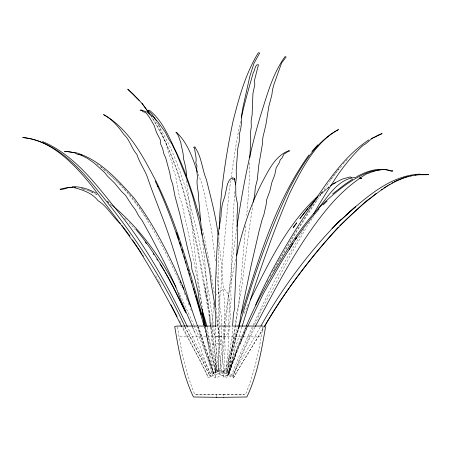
<?xml version="1.0" encoding="UTF-8"?>
<svg xmlns="http://www.w3.org/2000/svg" width="450" height="450" viewBox="0 0 450 450"><rect width="100%" height="100%" fill="white"/><g stroke="black" fill="none" stroke-linecap="round" stroke-linejoin="round"><path stroke-width="0.34" stroke-dasharray="2.25 1.69" d="M216.653 396.782L216.658 394.695L223.639 394.695L223.639 396.782M156.083 121.68C176.777 153.45 186.896 190.446 195.913 226.862C206.865 274.179 213.958 322.397 218.537 370.738L216.996 371.019L216.298 362.728L211.635 327.082M212.479 325.502L213.126 332.398L215.572 336.476L221.934 336.566L226.226 336.156L228.032 331.948L228.645 327.077M212.484 324.816L213.57 302.316M219.032 232.914C217.609 278.887 219.398 324.782 218.762 370.744L226.603 370.744L226.682 361.879L227.914 353.137L228.532 335.526L230.344 317.931L229.939 309.133L231.171 300.33L230.766 291.623L231.829 274.179L231.542 265.596L232.521 232.279L234.135 200.334L235.08 189.934M228.713 325.001L229.41 301.697L228.656 294.637L224.004 288.585L215.826 295.189M249.446 162.81C249.716 180.349 248.316 197.747 246.662 215.286M230.985 180.506L229.359 189.607L227.779 205.02L222.632 261.101L221.265 278.151L221.124 286.729L219.966 295.65L219.476 338.603L217.862 373.573C221.664 372.251 225.146 372.864 229.005 373.798L232.537 358.644L236.087 335.683L238.708 328.584L239.046 326.548M231.165 177.773C234.011 158.912 236.216 139.826 240.806 121.269M245.931 326.947L238.297 344.869L226.755 375.992L227.717 375.924L228.139 375.368L237.156 350.449L246.757 327.426M245.678 225.922L241.132 278.151L239.732 286.554L239.659 295.194L238.697 303.621L236.812 312.238L235.373 324.934M205.239 326.334L209.34 341.859L216.399 372.909L215.651 372.594L212.012 356.062L204.508 326.52M225.489 325.817L221.282 371.616L224.01 371.076L228.763 371.616C233.072 342.641 237.167 313.667 242.027 284.76C245.244 258.069 248.816 231.396 252.861 204.801M225.557 325.159L232.403 259.419L236.993 226.26M215.73 327.943C214.217 337.033 216.658 346.146 216.124 355.309C215.201 362.621 216.315 369.951 215.584 377.274L217.474 377.201L220.759 375.593L222.469 375.598L226.024 377.201L227.554 377.274L229.016 355.275L232.442 334.671L232.369 327.746M235.299 325.603L233.145 338.282L229.089 373.573L225.45 373.134M262.901 326.734C259.239 349.92 254.514 373.123 245.357 394.836L194.934 394.836C185.777 373.123 181.058 349.92 177.39 326.734M235.755 259.206L230.001 286.369L227.751 300.111L223.678 328.584L223.667 335.801L220.652 358.678L219.589 373.798L224.454 372.808M239.259 326.846L230.372 357.739L226.772 372.471L226.001 371.835L229.528 356.923L237.454 327.611M237.842 326.306L239.001 322.38M238.877 326.88L230.079 357.806L226.772 372.471M241.903 327.004L232.363 357.604L228.476 372.504L226.001 371.835M246.594 326.717L236.453 351.641L228.094 374.631L228.504 374.58L236.998 351.54L247.652 326.531M228.504 374.58L228.15 373.449L236.627 349.959L245.768 327.099M228.139 375.368L237.054 351.579M238.888 326.767C232.504 343.142 228.803 360.332 223.172 376.954L224.387 376.881L226.249 375.266L227.661 375.261L231.469 376.881L233.083 376.954C238.354 359.207 247.236 342.906 254.081 325.699M248.209 304.088L243.703 314.82M239.991 344.002L247.224 326.61M267.249 281.79L268.155 279.956M216.99 371.036L216.298 362.751M254.593 324.411L258.058 317.773L260.826 310.843L264.921 304.729L267.593 298.069L271.271 292.174L290.171 255.735L307.845 224.933L313.493 216.804M185.018 326.812L202.545 360.562L210.341 376.554L211.14 374.884L187.616 327.195M270.051 276.339L271.957 272.739M272.284 272.149L279.129 259.796M273.701 270.832L276.3 266.113M276.952 264.943L279.574 260.252M260.28 327.071L231.891 376.301L233.347 377.994C242.944 361.294 253.294 345.066 263.256 328.584M279.9 259.667L298.063 229.252L326.548 185.799M279.461 259.228L293.636 235.243L315.298 201.752M303.941 229.157C290.014 252.309 276.463 275.732 264.977 300.201C253.344 324.731 241.341 349.138 231.851 374.631L228.15 373.449M233.347 377.994C242.837 361.204 253.423 345.099 263.171 328.461M254.97 327.054C247.359 343.142 239.591 359.297 233.213 375.992L228.206 374.484M315.669 201.167L317.469 198.506M330.598 179.64L334.671 174.083M320.451 194.192L322.026 191.987M326.897 185.248L337.275 171.197M335.104 173.531L339.986 167.698M341.651 166.056L338.169 170.162M343.254 164.036L344.452 162.523M345.769 161.123L347.518 159.255M318.752 196.515L328.657 187.622M319.944 194.923L329.096 186.784M321.12 193.213L328.961 186.84M328.23 187.954L329.181 187.178M218.537 370.738L216.551 371.036L214.791 354.42L210.954 327.06M196.172 394.836L216.827 394.695M215.668 326.053L220.146 326.053M229.061 326.053L232.155 326.053M179.983 336.864L260.336 336.864M215.696 372.144L211.641 372.909C207.675 357.39 201.797 342.495 197.871 327.004M223.47 394.695L244.125 394.836M211.14 374.884L208.102 376.554L200.244 360.765L181.997 327.195M197.612 326.947L213.609 374.057L214.138 374.102L198.518 326.947M263.019 326.053L264.049 326.233M81.709 188.64L84.105 189.225M81.675 188.719L82.834 189.011M83.419 189.157L86.113 189.928M88.763 190.71L90.669 191.486M86.782 190.119L90.461 191.655M91.305 191.739L92.942 192.51M91.074 191.947L97.442 195.047M96.193 194.074L97.256 194.608M107.173 201.302L111.341 204.638M96.857 163.822L98.46 165.116M107.387 201.156L109.446 202.888M100.974 166.933L108.022 172.941M100.058 166.416L106.448 171.883M110.233 204.654L111.831 206.021M119.385 183.578L108.939 173.812M107.511 172.794C139.961 200.604 159.593 239.524 177.626 277.476M129.082 222.654L135.557 229.911M124.639 218.216L127.603 221.197M119.863 184.028L123.778 188.145M124.211 188.623L131.271 196.352L142.245 211.208M148.061 220.224L142.959 212.344M150.846 115.689C168.761 143.601 180.169 175.162 187.886 207.281C198.326 243.191 203.659 280.232 210.122 316.986M157.753 123.103L158.676 124.667M150.345 114.896C168.227 142.712 179.522 174.24 186.986 206.314C197.775 242.454 202.461 279.923 209.396 316.884M155.666 275.698L158.349 280.451M179.561 320.642L180.771 322.931M158.687 281.048L161.111 285.694M178.746 292.449L179.64 294.188M183.195 327.516C190.868 344.486 200.61 360.422 208.074 377.522L209.059 377.454L212.164 375.952L213.221 375.947L214.329 377.454L215.449 377.522L201.319 341.994L194.282 325.862M184.703 326.672L202.331 360.506L210.133 376.481M158.946 125.241L160.301 128.098L161.207 132.109L166.489 144.214L167.31 149.006L172.192 163.254L173.025 168.598L174.943 173.818L176.304 179.499L178.284 191.273L179.657 197.297L181.761 203.057L190.361 242.252L197.145 278.342L199.468 293.361L201.347 300.96L201.634 304.211M179.938 294.823L194.018 325.238M192.127 326.559L195.266 333.63M177.913 278.083L180.096 283.101M180.366 283.731L182.239 288.079M187.234 300.448L185.991 297.326M188.28 303.007L189.585 306.208M192.904 327.594C199.463 342.838 203.648 358.948 210.442 374.102L213.823 373.112L213.609 374.057M184.078 292.41L185.034 294.868M190.519 308.632L191.919 312.272M198.034 174.037L200.784 180.422L203.659 190.744L207.236 207.709L211.821 232.144L215.466 261.804M198.259 326.526L211.787 366.457M204.322 326.829L215.651 372.594M207.253 327.341L208.693 337.106L210.752 344.841L212.389 344.784L216 343.541L217.44 343.553L219.611 344.784L220.866 344.841L216.54 317.211M202.455 228.651L208.148 256.573L214.301 293.631M186.266 180.534C192.757 222.424 194.901 265.05 202.252 306.866M208.204 305.618L203.929 281.818M205.329 289.733L206.752 297.765M205.268 327.6L209.357 351.787L209.846 359.803L211.725 367.419L212.417 375.531C214.852 375.857 216.793 373.77 219.189 374.119L222.03 375.469L223.813 375.531C222.722 358.954 221.546 342.343 221.265 325.671M216.034 307.901C218.576 329.271 219.364 350.775 221.085 372.234L218.407 371.588L213.03 372.234C211.877 357.058 206.73 342.562 205.768 327.369M210.729 327.105L212.771 350.544L215.252 364.506L215.381 371.796L219.51 371.295L224.263 371.796L224.027 364.472L225.096 350.162L224.589 328.663L224.826 321.564L224.162 314.466L224.303 300.696L221.76 267.919L218.632 237.617M210.915 322.363L211.23 324.428M216.54 272.081L219.6 300.353L219.881 307.491L221.271 315.124L221.254 324.996M202.421 239.856C205.757 265.371 206.533 291.173 209.897 316.654"/><path stroke-width="0.67" d="M219.212 228.791C220.202 192.69 225.585 156.859 232.971 121.59C238.894 97.999 245.407 74.064 258.097 53.089L258.621 52.695L259.644 53.1L253.974 63.343L249.806 76.41L242.612 108.81L241.746 114.953L241.627 121.427L240.857 128.047L239.327 134.477L239.282 141.429L237.819 148.224L236.222 170.061L236.351 177.593L235.609 184.483M186.441 177.216C186.649 170.848 185.13 164.503 183.403 158.428C183.611 152.848 181.474 147.735 180.759 142.346C179.269 139.365 178.993 135.934 176.901 133.296C176.439 132.817 175.365 132.604 176.316 132.193C187.419 142.447 192.814 158.046 197.376 172.266M249.846 157.477L250.734 139.269L250.47 132.761L251.303 126.782L251.128 120.639L252.118 114.975L252.917 93.566L254.796 84.617L254.559 80.044L258.48 64.688C254.947 63.557 254.852 71.089 253.159 73.018C248.991 87.75 244.71 102.454 241.403 117.439M232.526 326.379L233.46 314.123L234.743 307.828L234.613 300.971L237.465 240.097L237.026 215.488L237.459 211.309L237.352 203.259L235.839 195.733L235.688 183.713L234.596 180.579L234.934 179.814L234.023 178.768L234.551 178.554L234.36 178.29L234.641 179.353L233.55 178.959L232.695 179.466L232.622 178.712L231.531 178.436L230.777 178.723L229.421 180.045L227.458 184.05L224.888 196.149L222.39 203.844L221.13 211.984L221.062 216.107L217.974 235.237L216.827 252.051L215.342 288.585L215.404 301.905L214.892 308.616L215.775 314.651L215.691 326.621M236.993 226.26C242.859 187.841 249.947 149.501 261.568 112.348C267.559 93.167 273.206 73.063 285.03 56.616L286.166 56.953L281.61 62.904L273.977 84.313L272.576 89.438L271.845 94.939L268.886 106.206L265.888 124.774L262.868 137.52L262.356 144.382L258.761 165.341L257.276 179.916L255.352 187.414L254.666 195.12L253.249 202.191M239.046 326.548L241.104 313.774L251.004 266.147L259.217 230.473L262.114 219.667L263.942 214.493L266.186 204.339L266.754 199.485L269.916 190.884L271.884 182.329L274.753 174.915L276.182 167.856L279.433 162.467L280.215 159.801L282.054 157.956L283.894 154.221L288.293 151.307L289.806 150.953L288.934 150.469L288.079 151.02C274.922 156.218 268.352 170.809 262.046 182.531C250.194 205.616 242.252 230.513 236.542 255.814M265.596 326.498C261.529 350.443 257.4 374.878 246.847 396.984L223.622 397.305M241.667 313.234C258.817 258.694 275.203 201.977 308.908 154.986M239.074 326.244C252.855 279.304 268.509 232.763 289.575 188.544C301.331 166.039 315.608 141.683 338.49 129.566C315.034 142.2 301.562 169.47 289.794 193.056C271.136 236.447 255.921 281.222 242.123 326.374M246.195 326.329C256.174 302.136 269.381 279.517 282.803 257.119C295.02 237.037 308.351 217.271 325.761 201.268C339.171 189.096 353.779 177.339 371.076 171.354C376.897 170.443 382.854 168.598 388.727 170.353C389.902 170.325 391.669 172.041 392.468 170.713C395.308 172.176 383.586 168.418 383.046 169.566C377.027 169.751 371.694 172.097 366.159 174.066C352.946 182.334 341.117 192.735 330.846 204.441C299.571 240.829 277.729 284.327 255.33 326.458M255.583 305.01C270.872 269.398 290.931 236.042 312.57 203.963C328.281 180.253 344.824 155.931 368.837 139.843M247.652 326.531L263.396 293.614L281.756 261.371L292.905 243.416L289.249 249.339M250.408 299.874C268.746 262.71 287.173 224.28 318.184 195.795M318.066 208.766C328.309 196.301 338.203 178.335 356.023 177.429M260.972 325.884C281.807 288.889 307.17 254.357 336.679 223.813L355.444 206.803L336.679 223.813L341.494 219.195M263.869 327.319C278.904 301.331 296.398 276.868 315.343 253.597C331.673 233.888 349.273 215.089 369.326 199.187C383.979 187.408 400.511 175.703 419.974 174.763C437.034 174.774 425.008 174.308 418.888 174.651M264.701 326.25C285.412 290.509 310.686 257.614 338.355 227.014M291.96 244.941L296.618 237.583L295.667 239.091L303.289 228.285L311.102 218.199L319.151 208.901M313.684 213.913C321.024 200.694 329.22 188.196 337.365 175.534C344.953 164.655 353.233 154.35 363.066 145.35C367.942 143.061 370.901 137.835 376.279 136.603C377.522 135.135 381.696 134.454 382.14 133.509C380.953 133.701 376.942 135.776 375.142 136.738M307.924 208.474L299.874 218.599L308.053 208.086L317.666 197.145M309.218 206.977L314.207 201.279M311.878 151.414L317.858 144.844M360.461 177.896L359.494 178.532M336.808 223.678L332.021 228.555M323.106 204.846L327.116 201.026M346.146 214.858L350.668 210.915C370.429 193.849 392.715 175.224 420.075 174.105M339.744 225.686L365.934 201.201L370.547 197.989M371.076 197.55L376.369 193.292M332.64 193.928L344.756 184.449L352.671 179.089M371.059 138.769L374.529 136.997M148.382 110.638L149.158 110.171L149.839 110.621C163.254 121.539 169.549 138.459 176.934 153.557C186.958 175.095 194.271 197.814 200.542 220.714M381.195 189.889L382.275 189.169M383.889 188.1L387.591 185.659M330.649 185.642L333.945 183.628M333.157 183.791L342.09 179.156L350.426 176.867M388.8 184.95L390.009 184.247M391.826 183.189L393.007 182.52M394.183 181.856L395.364 181.192M334.536 183.308L335.723 182.672M356.597 176.726C363.555 172.98 371.081 169.881 379.046 169.341M395.955 180.855L404.28 177.536M405.439 177.193L408.336 176.327M410.366 175.928L411.716 175.663M415.018 175.072L416.329 174.847M232.431 177.761L233.173 177.688M72.495 187.318C68.462 186.536 64.097 190.176 60.458 189.045C59.22 190.215 61.993 188.595 62.404 188.82C66.172 187.566 70.262 186.874 74.205 187.644C82.946 189.956 92.396 193.185 97.993 200.649C107.263 206.364 112.281 216.456 120.218 223.577M72.174 186.727C80.601 186.39 88.858 189.146 96.137 193.224M350.601 177.564L351.782 177.553M215.668 326.053L177.278 326.053L174.701 326.498C178.768 350.443 182.891 374.878 193.444 396.984L216.675 397.305M220.146 326.053L229.061 326.053M233.398 326.053L262.783 326.053M216.653 397.305L223.639 397.305M74.734 152.685L67.95 151.644L64.513 151.701L67.697 151.611L74.115 152.612L76.933 154.086L80.747 154.986L87.547 158.422L94.354 163.198L104.619 172.519L107.606 176.265L114.789 183.308L121.539 191.453L125.573 195.368L131.687 204.941L135.428 209.835L138.426 215.516L142.284 220.792L151.965 238.343L164.97 263.706L171.298 276.857L177.469 290.976L180.124 298.418L192.386 326.379M74.312 187.414L75.521 187.537M78.609 154.271L81.866 155.126M74.503 152.291C99.264 159.002 117.332 179.381 133.858 197.82C154.732 225.754 170.432 257.226 183.982 289.249M359.527 177.834L361.727 178.594L360.776 177.902M42.508 141.542C74.272 154.834 95.321 183.51 116.263 209.464C145.519 244.845 167.636 285.311 187.318 326.588M148.162 110.666L151.802 113.996L156.133 120.426M112.528 205.588L114.069 206.961M114.204 207.051C140.226 229.072 160.357 257.153 176.062 287.241M139.129 100.44L127.744 89.168L133.335 94.241L142.116 103.528L149.951 114.323M136.119 229.612C156.341 254.115 171.737 282.184 184.978 310.956M129.926 236.002L121.967 225.523M142.014 103.337L147.555 110.88M145.446 242.353L146.239 243.472M147.69 111.116L149.304 113.406M153.203 253.665L153.928 254.728M141.93 254.098L132.502 239.867M142.639 255.15L143.353 256.202M156.803 259.048L157.523 260.145M160.009 264.015L162.472 267.919M162.821 268.504L164.222 270.849M164.925 272.019L165.623 273.195M177.097 316.468L170.91 304.824M165.977 273.78L172.738 286.245L182.329 305.612M181.688 326.588C168.615 299.959 154.074 274.016 138.296 248.895C123.278 227.154 107.145 206.213 91.181 185.158C73.823 163.699 50.906 139.804 22.703 137.554C54.658 140.602 78.891 167.001 98.049 190.901C132.311 232.324 162.236 277.284 184.725 326.216M155.143 181.001L157.911 186.727M182.61 306.197L185.805 312.84M157.421 185.704C177.958 230.501 190.198 278.404 203.974 325.547M180.129 280.946L180.951 282.814M182.047 285.311L184.911 292.072M187.819 299.441L190.648 306.433M185.153 292.691L187.577 298.828M197.471 325.738C187.616 298.873 180.309 271.176 171.63 243.922C164.931 222.322 155.908 201.555 148.41 180.236C145.828 171.051 139.736 163.502 136.896 154.44C131.417 148.32 129.96 139.871 123.699 134.331C118.536 126.624 111.561 118.749 103.545 114.615C128.908 128.711 142.948 156.431 156.043 181.226C178.689 227.227 191.211 277.262 205.239 326.334M176.501 232.549L177.148 234.422M177.368 235.046L178.813 239.558M179.64 242.139L180.675 245.385M189.079 273.206L189.658 275.068M181.918 249.278L182.919 252.579M187.757 268.875L188.319 270.731M195.829 295.813L197.336 300.859M193.584 288.231L194.141 290.126M194.518 291.392L195.081 293.287M191.362 280.671L191.914 282.561M184.112 256.534L184.703 258.553M185.484 261.242L186.075 263.261M197.528 301.494L199.553 308.486M203.445 322.65L203.979 324.574M199.732 309.122L201.319 314.933M207.096 326.711L199.142 299.649L198.051 291.909L194.406 276.885L191.953 269.657L191.177 262.434L187.605 248.574L179.955 214.678L174.96 196.104L172.682 184.162L170.814 178.751L169.779 172.901L165.696 157.854L163.704 153.422L162.675 148.596L160.774 144.366L160.273 139.748L156.482 132.39L154.17 125.46L149.49 117.439L146.739 113.676L145.125 112.326L142.971 111.668L141.902 110.677L140.068 110.407L140.918 109.867L147.279 112.247L153.821 117.281L158.175 122.288L165.206 132.092L169.02 139.556L171.956 144.084L176.321 153.141L186.711 178.689L192.6 196.026L199.209 221.321L209.649 270.433L211.331 284.766L215.263 307.147M218.143 235.024C215.871 216.208 210.938 197.938 206.409 179.606C202.05 169.189 201.763 157.444 195.384 147.938L195.294 147.212L194.574 146.897L193.579 147.403L194.591 148.028C194.861 153.056 196.959 157.849 195.773 162.968L196.937 165.623C195.986 170.679 198.208 175.669 197.032 180.697C196.768 186.587 198.799 192.161 198.472 198.006C199.941 210.42 200.514 222.907 202.213 235.322M202.039 308.756L203.428 316.344L205.487 324.039L205.712 326.706M204.896 325.524L202.5 314.257L202.343 309.555M210.623 326.407L209.976 322.245L209.908 317.351M296.668 222.924L293.226 227.548L296.668 222.924"/></g></svg>
